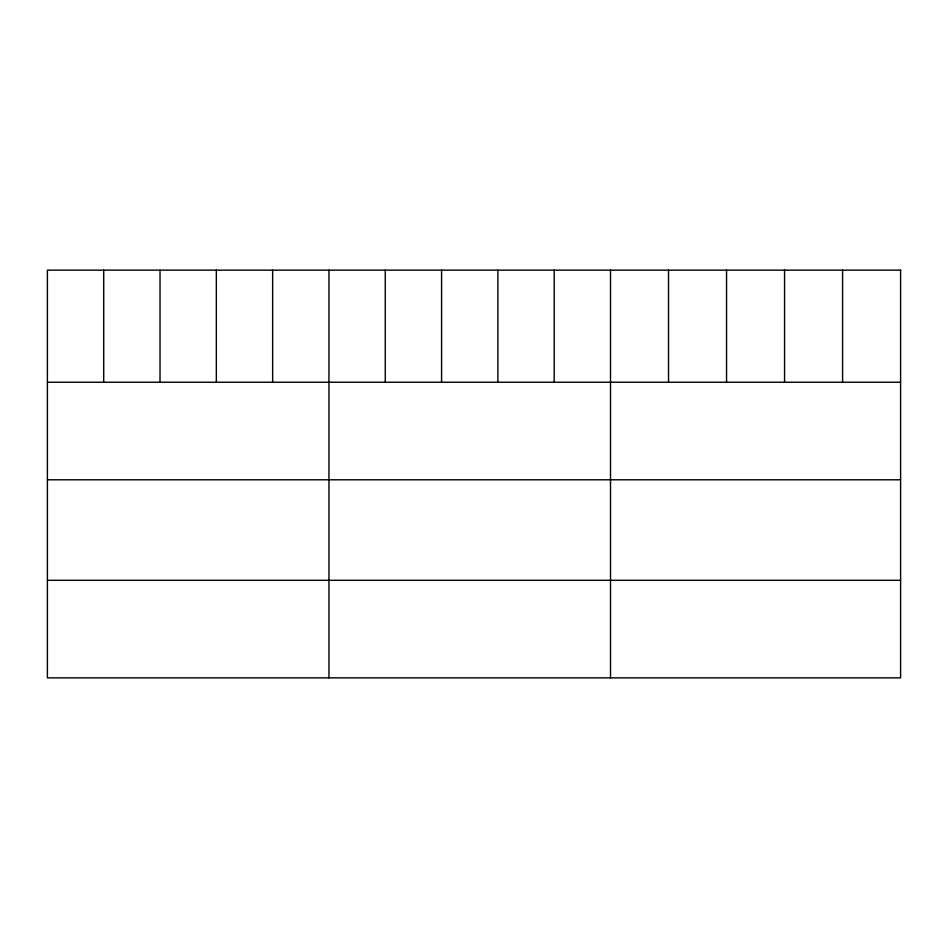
<?xml version="1.0" encoding="UTF-8"?>
<svg xmlns="http://www.w3.org/2000/svg" width="948" height="948" viewBox="0 0 948 948"><rect width="100%" height="100%" fill="white"/><g stroke="black" fill="none" stroke-linecap="round" stroke-linejoin="round"><path stroke-width="1.42" d="M47.4 382.234L900.6 382.234M47.4 479.795L900.6 479.795M47.4 580.306L900.6 580.306M842.582 270.144L842.582 382.234M784.565 270.144L784.565 382.234M726.547 270.144L726.547 382.234M668.53 270.144L668.53 382.234M610.512 270.144L610.512 677.856M554.201 270.144L554.201 382.234M497.89 270.144L497.89 382.234M441.578 270.144L441.578 382.234M385.267 270.144L385.267 382.234M328.956 270.144L328.956 677.856M272.645 270.144L272.645 382.234M216.334 270.144L216.334 382.234M160.022 270.144L160.022 382.234M103.711 270.144L103.711 382.234M900.6 270.144L47.4 270.144L47.4 677.856L900.6 677.856L900.6 270.144"/></g></svg>
